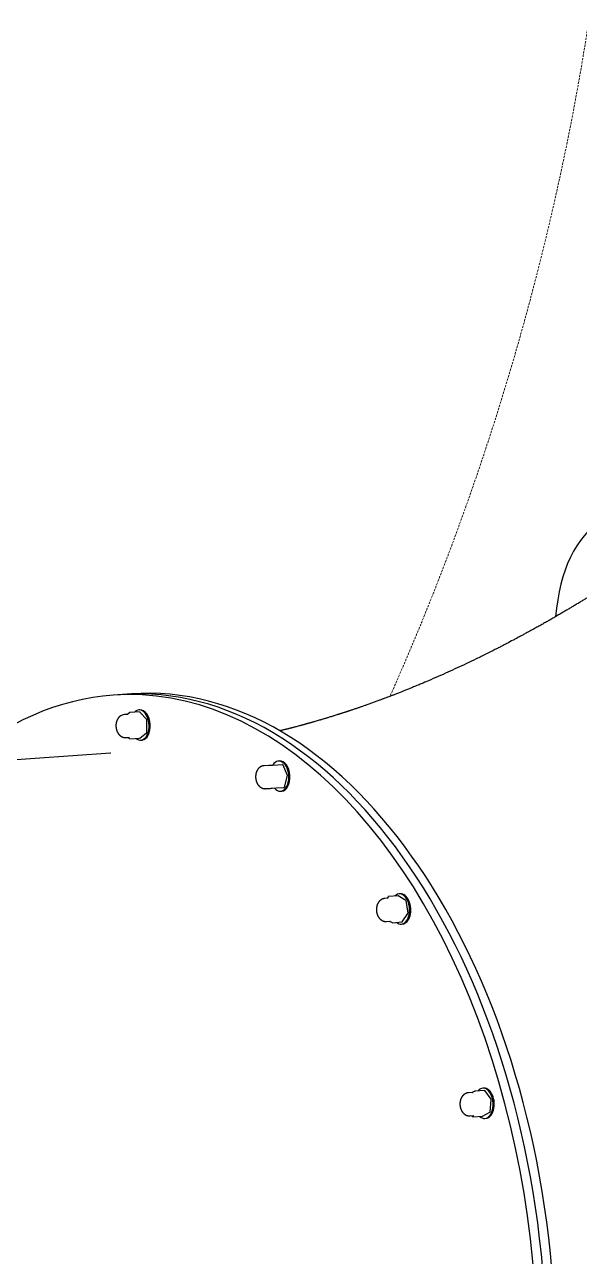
# Model space of a CAD drawing. Header units: millimetres. Extents: x 246416442 to 246896683, y 7418963194 to 7419503218.
# Drawn here: x 246838458 to 246838844, y 7419443440 to 7419444295 of the extents above; entities that cross this region are included whole.
import ezdxf
from ezdxf.lldxf.tags import DXFTag

# ---------------------------------------------------------------- set-up
doc = ezdxf.new("R2010")
doc.units = ezdxf.units.MM
doc.linetypes.add('HIDDEN', pattern=[9.525, 6.35, -3.175])
for name, color, linetype in [('L-Hatch Boundary', 1, 'Continuous'), ('L-X-E-PLAY', 9, 'Continuous'), ('L-X-E-PLAY (FallZone)', 252, 'HIDDEN')]:
    doc.layers.add(name, color=color, linetype=linetype)
doc.layers.add('L-SUB-SOIL DRAINAGE', color=170, linetype='SUBSOIL', lineweight=20)
doc.styles.get("Standard").update_dxf_attribs({"font": 'arial.ttf'})
tags = doc.linetypes.add('SUBSOIL', pattern='A,12.7,-5.08,["SSD",Standard,S=2.54,R=0,X=-2.54,Y=-1.27],-6.35', length=24.13).pattern_tags.tags
tags[6] = DXFTag(74, 10)

# ---------------------------------------------------------------- blocks, each defined once
blk = doc.blocks.new('Kubus Triple - Moduplay')
at = {"layer": 'L-X-E-PLAY', "lineweight": 25}
for p, q in [((-138041.78, -698978.56), (-138048.07, -698977.93)), ((-138035.49, -698979.2), (-138041.78, -698978.56)), ((-138056.81, -699017.25), (-138322.45, -698990.42)), ((-138038.83, -698991.87), (-138040.33, -698992.69)), ((-138032, -698992.52), (-138038.69, -698991.84)), ((-138031.57, -698991.18), (-138032.35, -698991.1)), ((-138040.37, -698992.81), (-138042.73, -698992.57)), ((-138028.02, -698998.46), (-138031.82, -698992.63)), ((-138029.56, -699007.4), (-138027.98, -698998.64)), ((-138044.33, -699008.49), (-138041.98, -699008.73)), ((-138042.8, -699008.64), (-138042.08, -699009.76)), ((-138035.06, -699010.51), (-138029.69, -699007.58)), ((-138041.89, -699009.87), (-138035.21, -699010.54)), ((-138034.46, -699012), (-138033.68, -699012.08)), ((-137942.02, -699042.59), (-137942.81, -699042.51)), ((-137953.19, -699043.98), (-137953.23, -699043.98)), ((-137950.15, -699044.29), (-137953.19, -699043.98)), ((-137948.76, -699044.42), (-137947.24, -699044.56)), ((-137947.24, -699044.56), (-137940.55, -699045.24)), ((-137938.36, -699053.39), (-137940.33, -699045.42)), ((-137954.79, -699059.9), (-137951.76, -699060.21)), ((-137954.26, -699059.97), (-137947.57, -699060.65)), ((-137941.87, -699061.02), (-137938.38, -699053.56)), ((-137947.57, -699060.65), (-137942.12, -699061.16)), ((-137944.92, -699063.41), (-137944.14, -699063.49)), ((-137883.84, -699149.33), (-137886.21, -699149.09)), ((-137883.8, -699148.3), (-137884.7, -699149.24)), ((-137876.91, -699148.9), (-137883.59, -699148.23)), ((-137872.07, -699152.84), (-137876.77, -699148.96)), ((-137875.05, -699147.7), (-137875.83, -699147.62)), ((-137872.13, -699161.93), (-137871.98, -699153.04)), ((-137877.06, -699167.12), (-137872.2, -699162.1)), ((-137887.82, -699165.01), (-137885.45, -699165.25)), ((-137885.4, -699165.38), (-137884.09, -699166.46)), ((-137883.95, -699166.52), (-137877.27, -699167.19)), ((-137877.95, -699168.52), (-137877.16, -699168.6)), ((-137840.83, -699290.5), (-137841.62, -699290.42)), ((-137849.41, -699292.15), (-137851.99, -699291.89)), ((-137847.38, -699291.47), (-137848.91, -699291.97)), ((-137840.59, -699292.13), (-137847.27, -699291.46)), ((-137837.15, -699298.93), (-137840.39, -699292.27)), ((-137839.39, -699307.57), (-137837.13, -699299.1)), ((-137853.6, -699307.81), (-137851.01, -699308.07)), ((-137852.44, -699307.93), (-137852.04, -699308.76)), ((-137845.05, -699309.56), (-137839.55, -699307.75)), ((-137851.84, -699308.9), (-137845.15, -699309.57)), ((-137843.73, -699311.32), (-137842.94, -699311.4))]:
    blk.add_line(p, q, dxfattribs=at)
for centre, radius, start, end in [((-138038.71, -698992.09), 0.25, 84.23152, 118.64449), ((-138043.28, -698998.2), 5.66, 84.43122, 119.01866), ((-138043.64, -698986.54), 6.99, 296.49199, 298.30042), ((-138032.02, -698992.77), 0.25, 33.08471, 84.23152), ((-138028.23, -698998.6), 0.25, 8.63884, 33.08471), ((-138028.23, -698998.6), 0.25, 349.78206, 8.63884), ((-138041.4, -699003.74), 5.02, 263.2414, 263.35155), ((-138029.81, -699007.36), 0.25, 298.64449, 349.78206), ((-138041.87, -699009.62), 0.25, 213.08471, 264.23152), ((-138035.18, -699010.29), 0.25, 264.23152, 298.64449), ((-137835.43, -697839.33), 1210.4, 264.5615, 264.62766), ((-137950.26, -699045.59), 1.31, 85.17863, 85.41227), ((-137940.58, -699045.48), 0.25, 13.89041, 84.23152), ((-137954.24, -699059.72), 0.25, 241.10635, 264.23152), ((-137910.87, -698611.27), 450.79, 264.67045, 264.79977), ((-137951.14, -699054.51), 5.72, 263.80793, 264.09282), ((-137836.99, -697855.26), 1210.4, 264.56078, 264.62766), ((-137938.61, -699053.45), 0.25, 334.94744, 354.38968), ((-137938.61, -699053.45), 0.25, 354.38968, 13.89041), ((-137942.09, -699060.91), 0.25, 264.65321, 334.94744), ((-137883.62, -699148.48), 0.25, 84.23152, 135.89972), ((-137876.93, -699149.15), 0.25, 50.49647, 84.23152), ((-137872.23, -699153.03), 0.25, 359.00067, 50.49647), ((-137872.38, -699161.93), 0.25, 315.89972, 340.17238), ((-137872.38, -699161.93), 0.25, 340.17238, 359.00067), ((-137889.77, -699170.74), 6.91, 50.75222, 52.80052), ((-137883.93, -699166.27), 0.25, 230.49647, 264.23152), ((-137877.24, -699166.95), 0.25, 264.23152, 315.89972), ((-137852.76, -699279.83), 12.74, 284.89094, 287.62633), ((-137847.3, -699291.71), 0.25, 84.23152, 108.24243), ((-137840.61, -699292.38), 0.25, 25.94417, 84.23152), ((-137837.37, -699299.04), 0.25, 345.07813, 25.94417), ((-137839.63, -699307.51), 0.25, 288.24243, 322.97891), ((-137839.63, -699307.51), 0.25, 322.97891, 345.07813), ((-137851.81, -699308.65), 0.25, 205.94417, 264.23152), ((-137845.13, -699309.32), 0.25, 264.23152, 288.24243)]:
    blk.add_arc(centre, radius, start, end, dxfattribs=at)
for centre, major_axis, ratio, start_param, end_param in [((-137526.35, -699312.25), (-166.58, 396.42), 0.353553, 0, 0.429948), ((-138091.29, -699405.75), (43.22, 427.82), 0.612372, 0, 0.434747), ((-138091.29, -699405.75), (43.22, 427.82), 0.612372, 2.706846, 6.283185), ((-138085, -699406.39), (43.22, 427.82), 0.612372, 3.141593, 6.283185), ((-138085, -699406.39), (43.22, 427.82), 0.612372, 3.141593, 6.283185), ((-138078.71, -699407.02), (43.22, 427.82), 0.612372, 3.141593, 6.283185), ((-138033.41, -699001.55), (-1.06, -10.45), 0.612372, 6.283182, 9.94181), ((-138032.62, -699001.63), (-1.06, -10.45), 0.612372, 0, 3.14159), ((-138096.01, -699405.27), (39.2, 388.03), 0.612372, 6.281968, 6.283185), ((-138033.41, -699001.55), (-1.06, -10.45), 0.612372, 5.766153, 6.283182), ((-137943.87, -699052.96), (-1.06, -10.45), 0.612372, 6.283182, 10.126367), ((-137943.08, -699053.04), (-1.06, -10.45), 0.612372, 0, 3.14159), ((-137943.87, -699052.96), (-1.06, -10.45), 0.612372, 5.581596, 6.283182), ((-137876.89, -699158.07), (-1.06, -10.45), 0.612372, 0, 3.66065), ((-137876.1, -699158.15), (-1.06, -10.45), 0.612372, 6.283182, 9.424778), ((-137876.89, -699158.07), (-1.06, -10.45), 0.612372, 5.764128, 6.283185), ((-137842.67, -699300.87), (-1.06, -10.45), 0.612372, 6.283182, 9.983311), ((-137841.89, -699300.95), (-1.06, -10.45), 0.612372, 6.283182, 9.424775), ((-137842.67, -699300.87), (-1.06, -10.45), 0.612372, 5.724653, 6.283182)]:
    blk.add_ellipse(centre, major_axis=major_axis, ratio=ratio, start_param=start_param, end_param=end_param, dxfattribs=at)
for points, knots in [([(-137677.44, -698952.71), (-137678.56, -698953.18), (-137680.36, -698953.94), (-137683.29, -698955.17), (-137685.8, -698956.22), (-137688.13, -698957.2), (-137690.21, -698958.08), (-137692.11, -698958.87), (-137693.8, -698959.58), (-137695.32, -698960.22), (-137696.66, -698960.79), (-137697.81, -698961.27), (-137698.58, -698961.59), (-137699.03, -698961.78), (-137699.28, -698961.89), (-137699.53, -698961.99), (-137699.81, -698962.11), (-137700.15, -698962.25), (-137700.62, -698962.45), (-137701.29, -698962.73), (-137702.18, -698963.1), (-137703.36, -698963.59), (-137704.79, -698964.18), (-137706.36, -698964.82), (-137707.84, -698965.43), (-137709.05, -698965.92), (-137710.07, -698966.34), (-137711.04, -698966.73), (-137712.13, -698967.17), (-137713.33, -698967.65), (-137714.56, -698968.14), (-137715.81, -698968.64), (-137717.1, -698969.15), (-137718.52, -698969.71), (-137719.96, -698970.28), (-137721.35, -698970.82), (-137722.58, -698971.3), (-137723.69, -698971.73), (-137724.8, -698972.16), (-137725.98, -698972.61), (-137727.27, -698973.11), (-137728.6, -698973.61), (-137729.88, -698974.1), (-137731.14, -698974.58), (-137732.51, -698975.09), (-137733.99, -698975.65), (-137735.51, -698976.21), (-137736.9, -698976.72), (-137738.26, -698977.22), (-137739.63, -698977.73), (-137741.02, -698978.23), (-137742.38, -698978.73), (-137743.75, -698979.22), (-137745.17, -698979.73), (-137746.6, -698980.24), (-137748.03, -698980.75), (-137749.47, -698981.26), (-137750.89, -698981.75), (-137752.33, -698982.25), (-137754.5, -698983.01), (-137756.69, -698983.76), (-137758.85, -698984.5), (-137760.17, -698984.94), (-137761.37, -698985.35), (-137762.59, -698985.75), (-137763.95, -698986.21), (-137765.77, -698986.81), (-137768.72, -698987.78), (-137771.6, -698988.71), (-137774.07, -698989.5), (-137775.34, -698989.9), (-137776.56, -698990.29), (-137777.83, -698990.69), (-137779.52, -698991.22), (-137782.9, -698992.26), (-137788.34, -698993.91), (-137795.36, -698995.98), (-137802.55, -698998.01), (-137809.53, -698999.92), (-137816.51, -699001.76), (-137823.58, -699003.56), (-137830.1, -699005.14), (-137834.74, -699006.23), (-137837.55, -699006.88), (-137839, -699007.21), (-137840.36, -699007.51), (-137841.65, -699007.8), (-137843.01, -699008.1), (-137844.53, -699008.44), (-137847.37, -699009.05), (-137850.15, -699009.64), (-137852.77, -699010.18), (-137854.04, -699010.44), (-137855.25, -699010.68), (-137856.3, -699010.9), (-137857.18, -699011.07), (-137858.94, -699011.42), (-137861.03, -699011.83), (-137863.2, -699012.24), (-137864.5, -699012.49), (-137865.54, -699012.69), (-137866.66, -699012.89), (-137867.84, -699013.11), (-137869.54, -699013.42), (-137871.24, -699013.72), (-137872.98, -699014.03), (-137874.28, -699014.26), (-137875.55, -699014.47), (-137877.07, -699014.73), (-137878.58, -699014.99), (-137880.04, -699015.23), (-137881.11, -699015.4), (-137882.1, -699015.56), (-137883.16, -699015.73), (-137884.28, -699015.91), (-137885.43, -699016.09), (-137886.49, -699016.25), (-137887.4, -699016.39), (-137888.19, -699016.51), (-137888.91, -699016.62), (-137889.52, -699016.71), (-137890.26, -699016.82), (-137890.99, -699016.93), (-137891.76, -699017.04), (-137892.55, -699017.15), (-137893.31, -699017.26), (-137893.98, -699017.36), (-137894.57, -699017.44), (-137895.15, -699017.52), (-137895.68, -699017.6), (-137896.24, -699017.68), (-137896.84, -699017.76), (-137897.72, -699017.88), (-137898.71, -699018.01), (-137899.81, -699018.16), (-137900.94, -699018.31), (-137902.19, -699018.47), (-137903.4, -699018.62), (-137904.49, -699018.76), (-137905.36, -699018.87), (-137906.13, -699018.96), (-137906.86, -699019.05), (-137907.71, -699019.15), (-137908.61, -699019.26), (-137909.45, -699019.36), (-137910.4, -699019.47), (-137911.57, -699019.6), (-137912.76, -699019.74), (-137913.71, -699019.84), (-137914.42, -699019.92), (-137915.09, -699019.99), (-137915.79, -699020.07), (-137916.55, -699020.15), (-137917.33, -699020.23), (-137918.02, -699020.3), (-137918.59, -699020.36), (-137919.16, -699020.41), (-137919.79, -699020.48), (-137920.49, -699020.55), (-137921.22, -699020.62), (-137921.86, -699020.68), (-137922.37, -699020.73), (-137922.81, -699020.77), (-137923.36, -699020.82), (-137924.15, -699020.89), (-137925.29, -699021), (-137926.43, -699021.1), (-137927.42, -699021.18), (-137928.18, -699021.25), (-137928.88, -699021.31), (-137929.51, -699021.36), (-137929.99, -699021.4), (-137930.45, -699021.44), (-137930.97, -699021.48), (-137931.52, -699021.52), (-137932.22, -699021.58), (-137932.95, -699021.63), (-137933.73, -699021.69), (-137934.43, -699021.74), (-137935.12, -699021.8), (-137935.8, -699021.84), (-137936.49, -699021.89), (-137937.16, -699021.94), (-137937.76, -699021.98), (-137938.14, -699022.01), (-137938.34, -699022.02), (-137938.37, -699022.02)], [0, 0, 0, 0, 0.0104391, 0.0201434, 0.0287488, 0.0365243, 0.0436464, 0.0500926, 0.055784, 0.060964, 0.0656179, 0.0695171, 0.0726698, 0.0735209, 0.074183, 0.075243, 0.0761074, 0.0770862, 0.0788153, 0.0811407, 0.0844212, 0.0884186, 0.0938726, 0.0998766, 0.1053416, 0.1099143, 0.1129864, 0.1163465, 0.1204301, 0.1248375, 0.1293762, 0.1337672, 0.1382977, 0.14339, 0.1491505, 0.1540345, 0.1584555, 0.1625095, 0.1660999, 0.1705087, 0.1753346, 0.1801853, 0.184913, 0.1893411, 0.1939307, 0.1998342, 0.2055114, 0.2104507, 0.2150067, 0.2203798, 0.2254699, 0.2301921, 0.2352694, 0.2404329, 0.2457398, 0.2509972, 0.2561408, 0.2615165, 0.2666332, 0.2718734, 0.2853914, 0.2907885, 0.2956785, 0.299922, 0.303983, 0.3091825, 0.3150136, 0.324071, 0.3418457, 0.3468942, 0.3515388, 0.3559421, 0.3605519, 0.3656465, 0.3747886, 0.398244, 0.4264094, 0.453635, 0.479253, 0.5054988, 0.5331195, 0.5602682, 0.5805585, 0.5867684, 0.5929238, 0.597449, 0.6025243, 0.6079571, 0.6134037, 0.6202641, 0.6411131, 0.6460507, 0.6510953, 0.6561045, 0.6602654, 0.6635402, 0.6665516, 0.6810549, 0.6883935, 0.6922984, 0.6965224, 0.7008726, 0.7056751, 0.7106555, 0.7211102, 0.7261172, 0.7315299, 0.7368283, 0.7414235, 0.7499222, 0.7550478, 0.7591248, 0.7628939, 0.7670808, 0.7719949, 0.776557, 0.7811602, 0.7848599, 0.7878833, 0.7903608, 0.7931108, 0.7962807, 0.7994229, 0.8021144, 0.8056798, 0.8090505, 0.8113028, 0.8138494, 0.8165096, 0.8186035, 0.8205152, 0.8234096, 0.8262047, 0.8313667, 0.8355214, 0.8399444, 0.8454279, 0.8510238, 0.8550445, 0.8590755, 0.8620327, 0.8645803, 0.8682141, 0.8726917, 0.8759738, 0.878718, 0.8847582, 0.8907595, 0.8936841, 0.8968081, 0.8997671, 0.9022462, 0.9056525, 0.9094809, 0.9121001, 0.9144933, 0.9167496, 0.9193407, 0.9225617, 0.9256622, 0.928764, 0.9307463, 0.932257, 0.9343206, 0.9378531, 0.9424745, 0.9489614, 0.9526, 0.9552802, 0.9589646, 0.9617713, 0.963251, 0.9651656, 0.9677573, 0.9702166, 0.9725098, 0.9767299, 0.9795331, 0.982694, 0.9857963, 0.9885799, 0.9917153, 0.9948637, 0.9972586, 0.9996657, 1, 1, 1, 1]), ([(-138046.02, -698993.25), (-138046.08, -698993.29), (-138046.2, -698993.35), (-138046.39, -698993.47), (-138046.59, -698993.6), (-138046.78, -698993.74), (-138046.96, -698993.88), (-138047.15, -698994.04), (-138047.33, -698994.2), (-138047.5, -698994.37), (-138047.67, -698994.55), (-138047.84, -698994.73), (-138048, -698994.92), (-138048.16, -698995.12), (-138048.31, -698995.33), (-138048.46, -698995.54), (-138048.6, -698995.76), (-138048.73, -698995.99), (-138048.86, -698996.22), (-138048.98, -698996.46), (-138049.1, -698996.7), (-138049.2, -698996.94), (-138049.31, -698997.19), (-138049.4, -698997.44), (-138049.49, -698997.7), (-138049.57, -698997.96), (-138049.64, -698998.22), (-138049.71, -698998.48), (-138049.77, -698998.74), (-138049.82, -698999.01), (-138049.87, -698999.28), (-138049.91, -698999.55), (-138049.94, -698999.82), (-138049.97, -699000.09), (-138049.99, -699000.36), (-138050, -699000.63), (-138050, -699000.91), (-138050, -699001.18), (-138049.99, -699001.45), (-138049.97, -699001.72), (-138049.95, -699001.99), (-138049.91, -699002.26), (-138049.87, -699002.53), (-138049.83, -699002.8), (-138049.77, -699003.07), (-138049.71, -699003.33), (-138049.64, -699003.59), (-138049.56, -699003.85), (-138049.48, -699004.11), (-138049.38, -699004.36), (-138049.28, -699004.6), (-138049.17, -699004.84), (-138049.06, -699005.08), (-138048.93, -699005.31), (-138048.8, -699005.54), (-138048.66, -699005.75), (-138048.52, -699005.96), (-138048.37, -699006.17), (-138048.21, -699006.36), (-138048.05, -699006.55), (-138047.88, -699006.73), (-138047.71, -699006.9), (-138047.53, -699007.07), (-138047.35, -699007.22), (-138047.16, -699007.37), (-138046.97, -699007.51), (-138046.78, -699007.64), (-138046.58, -699007.76), (-138046.38, -699007.87), (-138046.17, -699007.97), (-138045.96, -699008.07), (-138045.75, -699008.15), (-138045.54, -699008.23), (-138045.32, -699008.3), (-138045.11, -699008.36), (-138044.89, -699008.41), (-138044.67, -699008.45), (-138044.48, -699008.47), (-138044.37, -699008.48), (-138044.33, -699008.49)], [0, 0, 0, 0, 0.010435, 0.022671, 0.034975, 0.047375, 0.059875, 0.072479, 0.08519, 0.098009, 0.110936, 0.123968, 0.137101, 0.150329, 0.163644, 0.177034, 0.190489, 0.203997, 0.217545, 0.231122, 0.244716, 0.258315, 0.271911, 0.285499, 0.299073, 0.312632, 0.326174, 0.339699, 0.35321, 0.366708, 0.380196, 0.393679, 0.407159, 0.420643, 0.434134, 0.447636, 0.461153, 0.474691, 0.488252, 0.501842, 0.515463, 0.529117, 0.542806, 0.556529, 0.570286, 0.584073, 0.597884, 0.611713, 0.625548, 0.639377, 0.653185, 0.66696, 0.680687, 0.694351, 0.707939, 0.72144, 0.734843, 0.74814, 0.761327, 0.774401, 0.78736, 0.800206, 0.812941, 0.825569, 0.838094, 0.850521, 0.862857, 0.875106, 0.887276, 0.899372, 0.911401, 0.923369, 0.935281, 0.947144, 0.958963, 0.970744, 0.982493, 0.994216, 1, 1, 1, 1]), ([(-137953.23, -699043.98), (-137953.31, -699043.97), (-137953.45, -699043.96), (-137953.67, -699043.95), (-137953.89, -699043.95), (-137954.12, -699043.96), (-137954.34, -699043.98), (-137954.56, -699044.01), (-137954.78, -699044.05), (-137955, -699044.09), (-137955.21, -699044.15), (-137955.43, -699044.21), (-137955.64, -699044.28), (-137955.85, -699044.36), (-137956.06, -699044.45), (-137956.27, -699044.55), (-137956.47, -699044.66), (-137956.67, -699044.77), (-137956.87, -699044.89), (-137957.06, -699045.02), (-137957.25, -699045.16), (-137957.44, -699045.31), (-137957.62, -699045.46), (-137957.8, -699045.62), (-137957.98, -699045.79), (-137958.15, -699045.97), (-137958.31, -699046.16), (-137958.47, -699046.35), (-137958.63, -699046.55), (-137958.78, -699046.76), (-137958.93, -699046.97), (-137959.07, -699047.19), (-137959.2, -699047.42), (-137959.33, -699047.65), (-137959.45, -699047.89), (-137959.56, -699048.13), (-137959.67, -699048.37), (-137959.77, -699048.62), (-137959.87, -699048.87), (-137959.95, -699049.13), (-137960.03, -699049.39), (-137960.11, -699049.65), (-137960.18, -699049.91), (-137960.23, -699050.18), (-137960.29, -699050.44), (-137960.33, -699050.71), (-137960.37, -699050.98), (-137960.4, -699051.25), (-137960.43, -699051.52), (-137960.45, -699051.8), (-137960.46, -699052.07), (-137960.46, -699052.34), (-137960.46, -699052.61), (-137960.45, -699052.88), (-137960.43, -699053.16), (-137960.4, -699053.43), (-137960.37, -699053.7), (-137960.33, -699053.97), (-137960.28, -699054.23), (-137960.23, -699054.5), (-137960.16, -699054.76), (-137960.09, -699055.02), (-137960.01, -699055.28), (-137959.93, -699055.54), (-137959.83, -699055.79), (-137959.73, -699056.03), (-137959.62, -699056.27), (-137959.51, -699056.51), (-137959.38, -699056.74), (-137959.25, -699056.96), (-137959.11, -699057.18), (-137958.97, -699057.39), (-137958.82, -699057.59), (-137958.66, -699057.79), (-137958.5, -699057.98), (-137958.33, -699058.16), (-137958.16, -699058.33), (-137957.98, -699058.49), (-137957.8, -699058.65), (-137957.61, -699058.79), (-137957.42, -699058.93), (-137957.22, -699059.06), (-137957.02, -699059.18), (-137956.82, -699059.29), (-137956.61, -699059.39), (-137956.4, -699059.49), (-137956.19, -699059.57), (-137955.98, -699059.65), (-137955.76, -699059.71), (-137955.55, -699059.77), (-137955.33, -699059.82), (-137955.11, -699059.86), (-137954.93, -699059.89), (-137954.83, -699059.89), (-137954.79, -699059.9)], [0, 0, 0, 0, 0.010001, 0.019919, 0.029831, 0.039741, 0.049655, 0.059577, 0.069513, 0.079468, 0.089447, 0.099456, 0.109501, 0.119587, 0.12972, 0.139906, 0.150152, 0.160462, 0.170843, 0.1813, 0.191838, 0.202461, 0.213173, 0.223976, 0.234871, 0.245857, 0.256932, 0.268093, 0.279334, 0.290647, 0.302025, 0.313456, 0.324931, 0.33644, 0.347972, 0.359518, 0.371068, 0.382614, 0.394153, 0.405681, 0.417195, 0.428694, 0.44018, 0.451653, 0.463116, 0.474571, 0.486021, 0.49747, 0.508922, 0.520381, 0.531848, 0.54333, 0.554828, 0.566348, 0.577891, 0.589462, 0.60106, 0.612688, 0.624346, 0.636032, 0.647742, 0.659474, 0.67122, 0.682969, 0.694713, 0.706438, 0.718134, 0.729788, 0.741388, 0.752922, 0.764381, 0.775756, 0.787042, 0.798234, 0.809329, 0.820327, 0.831229, 0.842037, 0.852754, 0.863384, 0.873931, 0.884401, 0.894799, 0.905129, 0.915397, 0.925608, 0.935768, 0.945881, 0.955952, 0.965987, 0.975991, 0.985967, 0.995921, 1, 1, 1, 1]), ([(-137886.21, -699149.09), (-137886.23, -699149.09), (-137886.31, -699149.08), (-137886.49, -699149.06), (-137886.71, -699149.06), (-137886.93, -699149.06), (-137887.15, -699149.07), (-137887.37, -699149.09), (-137887.59, -699149.12), (-137887.81, -699149.16), (-137888.03, -699149.2), (-137888.25, -699149.26), (-137888.46, -699149.32), (-137888.68, -699149.4), (-137888.89, -699149.48), (-137889.09, -699149.57), (-137889.3, -699149.66), (-137889.5, -699149.77), (-137889.7, -699149.88), (-137889.9, -699150.01), (-137890.09, -699150.14), (-137890.28, -699150.28), (-137890.47, -699150.42), (-137890.65, -699150.58), (-137890.83, -699150.74), (-137891.01, -699150.91), (-137891.18, -699151.09), (-137891.35, -699151.28), (-137891.51, -699151.47), (-137891.66, -699151.67), (-137891.81, -699151.88), (-137891.96, -699152.09), (-137892.1, -699152.31), (-137892.23, -699152.54), (-137892.36, -699152.77), (-137892.48, -699153.01), (-137892.59, -699153.25), (-137892.7, -699153.49), (-137892.8, -699153.74), (-137892.89, -699153.99), (-137892.98, -699154.25), (-137893.06, -699154.51), (-137893.14, -699154.77), (-137893.2, -699155.03), (-137893.26, -699155.3), (-137893.31, -699155.57), (-137893.36, -699155.83), (-137893.4, -699156.1), (-137893.43, -699156.37), (-137893.45, -699156.64), (-137893.47, -699156.92), (-137893.48, -699157.19), (-137893.48, -699157.46), (-137893.48, -699157.73), (-137893.47, -699158.01), (-137893.45, -699158.28), (-137893.43, -699158.55), (-137893.39, -699158.82), (-137893.35, -699159.09), (-137893.3, -699159.36), (-137893.25, -699159.62), (-137893.18, -699159.88), (-137893.11, -699160.15), (-137893.03, -699160.4), (-137892.95, -699160.66), (-137892.85, -699160.91), (-137892.75, -699161.15), (-137892.64, -699161.39), (-137892.52, -699161.63), (-137892.4, -699161.86), (-137892.27, -699162.08), (-137892.13, -699162.3), (-137891.98, -699162.51), (-137891.83, -699162.71), (-137891.67, -699162.91), (-137891.51, -699163.09), (-137891.34, -699163.27), (-137891.17, -699163.44), (-137890.99, -699163.61), (-137890.81, -699163.76), (-137890.62, -699163.91), (-137890.43, -699164.04), (-137890.23, -699164.17), (-137890.03, -699164.29), (-137889.83, -699164.4), (-137889.63, -699164.5), (-137889.42, -699164.6), (-137889.2, -699164.68), (-137888.99, -699164.76), (-137888.78, -699164.82), (-137888.56, -699164.88), (-137888.34, -699164.93), (-137888.12, -699164.97), (-137887.94, -699164.99), (-137887.85, -699165), (-137887.82, -699165)], [0, 0, 0, 0, 0.002394, 0.012305, 0.022205, 0.032098, 0.041991, 0.051887, 0.061792, 0.07171, 0.081648, 0.091611, 0.101604, 0.111632, 0.121702, 0.13182, 0.141991, 0.152221, 0.162517, 0.172883, 0.183325, 0.193849, 0.204457, 0.215155, 0.225943, 0.236823, 0.247794, 0.258854, 0.269999, 0.281224, 0.29252, 0.30388, 0.315293, 0.32675, 0.338239, 0.349752, 0.361278, 0.372806, 0.384332, 0.395849, 0.407355, 0.418848, 0.430326, 0.441791, 0.453243, 0.464684, 0.476118, 0.487548, 0.498976, 0.510408, 0.521846, 0.533294, 0.544755, 0.556234, 0.567734, 0.579258, 0.590809, 0.602388, 0.613997, 0.625635, 0.637301, 0.648992, 0.660703, 0.672429, 0.684157, 0.695879, 0.707582, 0.719255, 0.730885, 0.742461, 0.753971, 0.765405, 0.776755, 0.788016, 0.799182, 0.810252, 0.821226, 0.832103, 0.842886, 0.853579, 0.864186, 0.87471, 0.885157, 0.895533, 0.905841, 0.916087, 0.926277, 0.936416, 0.946509, 0.95656, 0.966575, 0.976559, 0.986516, 0.996451, 1, 1, 1, 1]), ([(-137851.99, -699291.89), (-137852.04, -699291.89), (-137852.14, -699291.87), (-137852.33, -699291.86), (-137852.55, -699291.86), (-137852.78, -699291.86), (-137853, -699291.88), (-137853.22, -699291.9), (-137853.44, -699291.93), (-137853.66, -699291.97), (-137853.88, -699292.02), (-137854.09, -699292.08), (-137854.31, -699292.15), (-137854.52, -699292.22), (-137854.73, -699292.3), (-137854.94, -699292.4), (-137855.14, -699292.5), (-137855.34, -699292.6), (-137855.54, -699292.72), (-137855.74, -699292.85), (-137855.93, -699292.98), (-137856.12, -699293.12), (-137856.31, -699293.27), (-137856.49, -699293.43), (-137856.67, -699293.59), (-137856.84, -699293.76), (-137857.01, -699293.94), (-137857.18, -699294.13), (-137857.34, -699294.33), (-137857.49, -699294.53), (-137857.64, -699294.74), (-137857.78, -699294.96), (-137857.92, -699295.18), (-137858.05, -699295.41), (-137858.18, -699295.64), (-137858.3, -699295.88), (-137858.41, -699296.12), (-137858.51, -699296.37), (-137858.61, -699296.62), (-137858.7, -699296.87), (-137858.79, -699297.13), (-137858.87, -699297.39), (-137858.94, -699297.65), (-137859, -699297.91), (-137859.06, -699298.18), (-137859.11, -699298.44), (-137859.15, -699298.71), (-137859.19, -699298.98), (-137859.22, -699299.25), (-137859.24, -699299.53), (-137859.26, -699299.8), (-137859.27, -699300.07), (-137859.27, -699300.34), (-137859.26, -699300.62), (-137859.25, -699300.89), (-137859.23, -699301.16), (-137859.2, -699301.43), (-137859.16, -699301.7), (-137859.12, -699301.97), (-137859.07, -699302.23), (-137859.01, -699302.5), (-137858.95, -699302.76), (-137858.87, -699303.02), (-137858.79, -699303.28), (-137858.7, -699303.53), (-137858.61, -699303.78), (-137858.5, -699304.03), (-137858.39, -699304.27), (-137858.27, -699304.5), (-137858.14, -699304.73), (-137858.01, -699304.95), (-137857.87, -699305.16), (-137857.72, -699305.37), (-137857.57, -699305.57), (-137857.41, -699305.76), (-137857.25, -699305.95), (-137857.08, -699306.13), (-137856.9, -699306.29), (-137856.72, -699306.45), (-137856.54, -699306.61), (-137856.35, -699306.75), (-137856.16, -699306.88), (-137855.96, -699307.01), (-137855.76, -699307.13), (-137855.56, -699307.24), (-137855.35, -699307.33), (-137855.14, -699307.43), (-137854.93, -699307.51), (-137854.71, -699307.58), (-137854.5, -699307.64), (-137854.28, -699307.7), (-137854.06, -699307.74), (-137853.84, -699307.78), (-137853.68, -699307.8), (-137853.61, -699307.81), (-137853.6, -699307.81)], [0, 0, 0, 0, 0.005248, 0.015155, 0.025053, 0.034945, 0.044838, 0.054736, 0.064644, 0.074568, 0.084512, 0.094483, 0.104485, 0.114525, 0.124608, 0.13474, 0.144927, 0.155175, 0.16549, 0.175878, 0.186343, 0.19689, 0.207524, 0.218247, 0.229061, 0.239967, 0.250964, 0.262048, 0.273217, 0.284463, 0.295778, 0.307154, 0.318581, 0.330048, 0.341545, 0.353062, 0.364589, 0.376117, 0.387641, 0.399155, 0.410657, 0.422145, 0.433619, 0.44508, 0.456528, 0.467967, 0.479399, 0.490828, 0.502257, 0.51369, 0.52513, 0.536581, 0.548047, 0.559531, 0.571038, 0.582569, 0.594128, 0.605715, 0.617332, 0.628978, 0.640652, 0.652349, 0.664065, 0.675792, 0.687519, 0.699236, 0.710932, 0.722593, 0.734209, 0.745767, 0.757255, 0.768666, 0.779991, 0.791225, 0.802363, 0.813405, 0.824351, 0.8352, 0.845957, 0.856625, 0.867207, 0.877709, 0.888134, 0.89849, 0.908779, 0.919009, 0.929184, 0.939308, 0.949388, 0.959429, 0.969434, 0.979409, 0.989359, 0.999289, 1, 1, 1, 1])]:
    blk.add_open_spline(points, degree=3, knots=knots, dxfattribs=at)
at = {"layer": 'L-X-E-PLAY (FallZone)', "color": 252, "lineweight": 5, "ltscale": 0.25}
blk.add_lwpolyline([(-137858.57, -699010.96, 0.137232), (-137548.18, -698063.78, 0.388706), (-137548.24, -695564.91, 0.191413), (-138107.67, -694318.29, 0.34679), (-139589.71, -693149.86), (-141540.23, -693149.86, 0.34679), (-143022.28, -694318.29, 0.191351), (-143581.69, -695564.47, 0.388891), (-143581.75, -698064.22, 0.13472), (-143281.2, -698996.11)], format="xyb", dxfattribs=at)

msp = doc.modelspace()

# ---------------------------------------------------------------- linework, layer by layer
at = {"layer": 'L-Hatch Boundary'}
for centre, radius, start, end in [((246837109.14, 7419443602.6), 6285, 47.96542, 198.07766), ((246837024.62, 7419443916.93), 6564.7, 255.024267, 9.584827)]:
    msp.add_arc(centre, radius, start, end, dxfattribs=at)
at = {"layer": 'L-SUB-SOIL DRAINAGE', "ltscale": 0.75, "flags": 128}
msp.add_lwpolyline([(246836375.8, 7419368838.04, 0.049859), (246836452.68, 7419367264.98, 1.020543), (246838457.43, 7419363126.48, 0.507423), (246850958.71, 7419364620.57, 0.34783), (246860630.08, 7419364184.95, 0.95316), (246871514.18, 7419375336.2, 0.546089), (246865357.29, 7419391536.99), (246864331.62, 7419392202.49, 0.150991), (246858079.56, 7419390951.14, -0.535883), (246847993.27, 7419386178.82, -0.984857), (246841094.25, 7419392263.54, 0.048323), (246837369.44, 7419394790.33, -0.782041), (246859516.8, 7419399812.11, 0.326657), (246863339.2, 7419409468.27, 2.547694), (246851636.57, 7419416690.12, 0.258508), (246846203.93, 7419412601.53), (246842481.4, 7419417148.46), (246849924.63, 7419423239.51, 0.226894), (246850840.59, 7419425193.44), (246863936.9, 7419436077.28, 0.937903), (246860987.82, 7419443087.02, 0.16139), (246859063.42, 7419444536.07, 0.543513), (246850931.82, 7419449690.94, 0.965246), (246840526.02, 7419449656.86, 0.686425), (246830418.58, 7419442236.64), (246830214.51, 7419441333.63, 0.069561), (246826929.08, 7419442860.92), (246826948.49, 7419447931.46)], format="xyb", dxfattribs=at)

# ---------------------------------------------------------------- block references
at = {"layer": 'L-X-E-PLAY', "rotation": 9.786989520025928}
msp.add_blockref('Kubus Triple - Moduplay', (246855742.73, 7420156101.62), dxfattribs=at)
msp.add_blockref('Kubus Triple - Moduplay', (246855742.73, 7420156101.62), dxfattribs=at)

doc.saveas('drawing.dxf')
